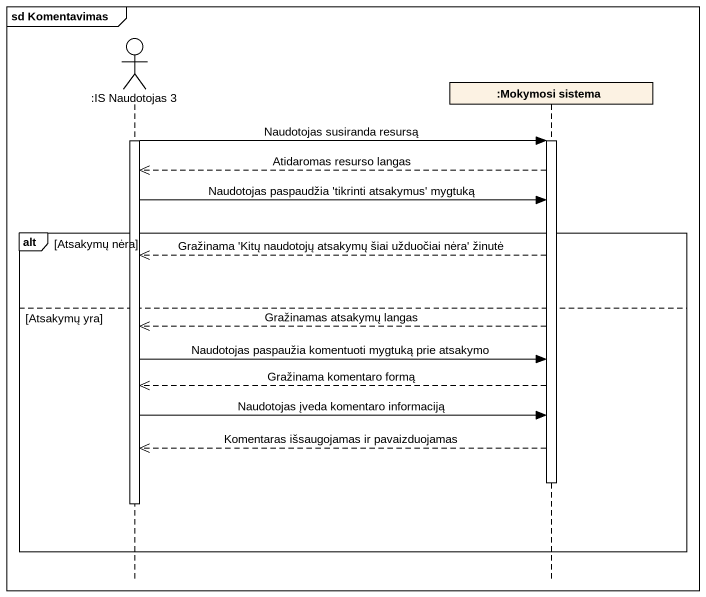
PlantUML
@startuml
mainframe sd Komentavimas
hide footbox
actor ":IS Naudotojas 3" as IS_Naudotojas_3
participant ":Mokymosi sistema" as Mokymosi_sistema

activate IS_Naudotojas_3
IS_Naudotojas_3 -> Mokymosi_sistema : Naudotojas susiranda resursą
activate Mokymosi_sistema
Mokymosi_sistema -->> IS_Naudotojas_3 : Atidaromas resurso langas
IS_Naudotojas_3 -> Mokymosi_sistema : Naudotojas paspaudžia 'tikrinti atsakymus' mygtuką
alt Atsakymų nėra
  Mokymosi_sistema -->> IS_Naudotojas_3 : Gražinama 'Kitų naudotojų atsakymų šiai užduočiai nėra' žinutė
else Atsakymų yra
  Mokymosi_sistema -->> IS_Naudotojas_3 : Gražinamas atsakymų langas
  IS_Naudotojas_3 -> Mokymosi_sistema : Naudotojas paspaužia komentuoti mygtuką prie atsakymo
  Mokymosi_sistema -->> IS_Naudotojas_3 : Gražinama komentaro formą
  IS_Naudotojas_3 -> Mokymosi_sistema : Naudotojas įveda komentaro informaciją
  Mokymosi_sistema -->> IS_Naudotojas_3 : Komentaras išsaugojamas ir pavaizduojamas
  deactivate Mokymosi_sistema
  deactivate IS_Naudotojas_3
end
@enduml
